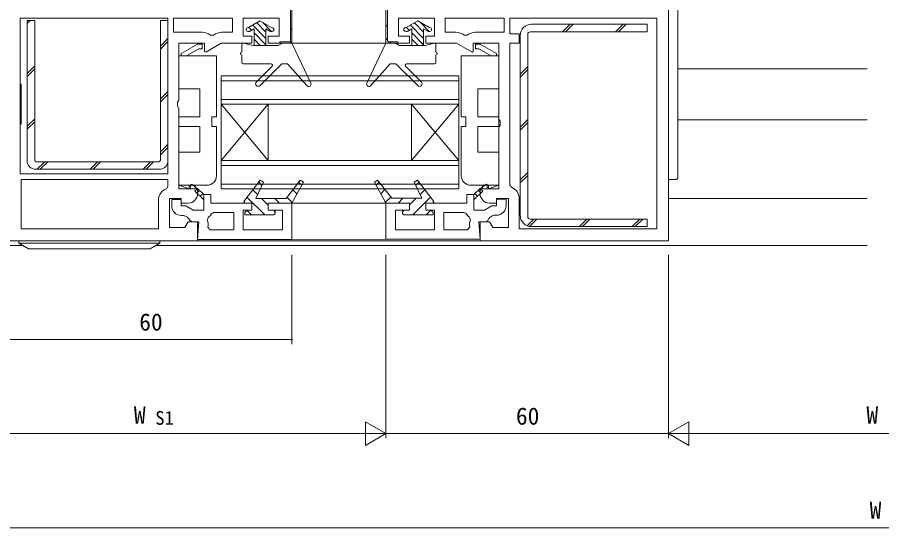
# Model space of a CAD drawing. Units: millimetres, scale not verified. Extents: x -594 to 539, y -420 to 386.
# Drawn here: x -120.3 to 63.3, y -252.4 to -143.9 of the extents above; entities that cross this region are included whole.
import ezdxf
from ezdxf.enums import TextEntityAlignment as Align

# ---------------------------------------------------------------- set-up
doc = ezdxf.new("R2010")
doc.units = ezdxf.units.MM
doc.header["$LTSCALE"] = 2
for name, color, linetype, lineweight in [('0-3_YKK_12', 2, 'Continuous', 9), ('0-4_YKK_D', 6, 'Continuous', 9), ('0-6_YKK_13', 4, 'Continuous', 9), ('0-7_YKK_11', 7, 'Continuous', 9)]:
    doc.layers.add(name, color=color, linetype=linetype, lineweight=lineweight)
doc.styles.add('ＭＳ ゴシック', font='')
doc.styles.get('ＭＳ ゴシック').set_extended_font_data('MS Gothic')

msp = doc.modelspace()

# ---------------------------------------------------------------- linework, layer by layer
at = {"layer": '0-3_YKK_12'}
for p, q in [((-62.47, -149.44), (-41.485, -149.426)), ((60.201, -154.941), (20.031, -154.941)), ((-76.969, -156.426), (-76.969, -162.426)), ((-26.516, -156.426), (-76.969, -156.426)), ((-26.516, -157.426), (-76.969, -157.426)), ((-26.516, -156.426), (-26.516, -162.426)), ((-76.969, -161.426), (-26.516, -161.426)), ((-76.969, -174.426), (-66.969, -162.426)), ((-76.969, -162.426), (-66.969, -174.426)), ((-76.969, -162.426), (-76.969, -174.426)), ((-76.969, -162.426), (-26.516, -162.426)), ((-66.969, -162.426), (-66.969, -174.426)), ((-26.516, -174.426), (-36.516, -162.426)), ((-26.516, -162.426), (-36.516, -174.426)), ((-36.516, -162.426), (-36.516, -174.426)), ((-26.516, -162.426), (-26.516, -174.426)), ((60.201, -165.741), (20.031, -165.741)), ((-76.969, -174.426), (-76.969, -180.426)), ((-26.516, -174.426), (-76.969, -174.426)), ((-26.516, -175.426), (-76.969, -175.426)), ((-26.516, -174.426), (-26.516, -180.426)), ((-76.969, -179.426), (-26.516, -179.426)), ((-76.969, -180.426), (-26.516, -180.426)), ((-62.137, -183.451), (-41.349, -183.46)), ((60.201, -182.441), (18.031, -182.441)), ((-142.542, -192.441), (-119.097, -192.441)), ((60.201, -192.441), (-90.95, -192.441)), ((-21.485, -191.441), (-82.469, -191.44)), ((-62.47, -191.151), (-41.486, -191.126))]:
    msp.add_line(p, q, dxfattribs=at)
at = {"layer": '0-4_YKK_D'}
for p, q in [((54.057, -192.441), (60.201, -192.441)), ((-61.97, -194.441), (-61.97, -213.441)), ((-41.969, -194.441), (-41.969, -233.441)), ((-41.969, -194.441), (-41.969, -233.441)), ((18.031, -194.441), (18.031, -233.441)), ((18.031, -194.441), (18.031, -233.441)), ((-121.97, -212.441), (-61.97, -212.441)), ((-41.969, -232.441), (-46.299, -229.941)), ((-46.299, -229.941), (-46.299, -234.941)), ((18.031, -232.441), (22.361, -229.941)), ((22.361, -234.941), (22.361, -229.941)), ((-136.969, -232.441), (-46.969, -232.441)), ((-41.969, -232.441), (-50.63, -232.441)), ((-41.969, -232.441), (-46.299, -234.941)), ((18.031, -232.441), (-41.969, -232.441)), ((18.031, -232.441), (22.361, -234.941)), ((18.031, -232.441), (26.691, -232.441)), ((23.031, -232.441), (103.031, -232.441)), ((261.031, -252.441), (-134.969, -252.441))]:
    msp.add_line(p, q, dxfattribs=at)
for start, end in [(0, 180), (180, 0)]:
    msp.add_arc((-61.97, -212.441), 0.106, start, end, dxfattribs=at)
at = {"layer": '0-6_YKK_13'}
for p, q in [((20.031, -177.941), (20.031, -141.941)), ((-118.169, -144.642), (-116.569, -144.642)), ((-118.169, -174.44), (-118.169, -144.642)), ((-117.532, -144.642), (-118.169, -145.279)), ((-116.569, -144.642), (-116.569, -174.34)), ((-89.869, -174.34), (-89.869, -144.642)), ((-89.869, -144.642), (-88.269, -144.642)), ((-88.269, -144.642), (-88.269, -174.44)), ((-68.719, -144.74), (-71.144, -146.14)), ((-68.719, -144.74), (-66.294, -146.14)), ((-35.219, -144.741), (-37.644, -146.141)), ((-35.219, -144.741), (-32.794, -146.141)), ((-71.144, -146.14), (-71.269, -146.14)), ((-71.119, -146.125), (-70.533, -146.711)), ((-69.969, -146.385), (-70.837, -146.886)), ((-70.265, -145.632), (-67.469, -148.428)), ((-69.969, -146.385), (-69.969, -149.94)), ((-69.411, -145.139), (-67.469, -147.081)), ((-68.114, -145.089), (-66.263, -146.94)), ((-67.469, -146.385), (-66.602, -146.886)), ((-67.469, -146.385), (-67.469, -149.94)), ((-66.169, -146.14), (-66.294, -146.14)), ((-37.769, -146.141), (-37.644, -146.141)), ((-37.619, -146.127), (-37.033, -146.712)), ((-36.469, -146.387), (-37.337, -146.888)), ((-36.765, -145.634), (-33.969, -148.429)), ((-36.469, -146.387), (-36.469, -149.941)), ((-35.911, -145.141), (-33.969, -147.082)), ((-34.614, -145.091), (-32.763, -146.941)), ((-33.969, -146.387), (-33.102, -146.888)), ((-33.969, -146.387), (-33.969, -149.941)), ((-32.794, -146.141), (-32.669, -146.141)), ((-4.463, -147.041), (-2.863, -145.441)), ((-3.826, -147.041), (-2.226, -145.441)), ((6.78, -147.041), (8.38, -145.441)), ((7.417, -147.041), (9.017, -145.441)), ((-88.269, -148.471), (-89.869, -150.071)), ((-71.037, -146.94), (-71.269, -146.94)), ((-69.969, -147.275), (-67.469, -149.775)), ((-69.969, -148.622), (-68.652, -149.94)), ((-66.169, -146.94), (-66.402, -146.94)), ((-37.769, -146.941), (-37.537, -146.941)), ((-36.469, -147.277), (-33.969, -149.777)), ((-36.469, -148.624), (-35.152, -149.941)), ((-32.902, -146.941), (-32.669, -146.941)), ((-13.469, -186.041), (-13.469, -147.841)), ((-11.869, -186.341), (-11.869, -147.541)), ((-88.269, -149.108), (-89.869, -150.708)), ((-72.569, -151.34), (-72.569, -149.74)), ((-70.269, -149.94), (-72.195, -149.449)), ((-64.835, -149.94), (-70.269, -149.94)), ((-63.969, -149.44), (-64.835, -149.94)), ((-61.969, -149.44), (-63.969, -149.44)), ((-61.969, -149.44), (-57.918, -157.924)), ((-41.969, -149.441), (-46.02, -157.926)), ((-41.969, -149.441), (-39.969, -149.441)), ((-39.969, -149.441), (-39.103, -149.941)), ((-39.103, -149.941), (-33.669, -149.941)), ((-33.669, -149.941), (-31.743, -149.451)), ((-31.369, -151.341), (-31.369, -149.741)), ((-85.969, -152.14), (-85.969, -159.14)), ((-85.969, -152.14), (-77.969, -152.14)), ((-85.469, -151.661), (-85.469, -152.14)), ((-77.969, -165.14), (-77.969, -152.14)), ((-72.569, -153.54), (-72.569, -151.94)), ((-31.369, -153.541), (-31.369, -151.941)), ((-17.969, -152.14), (-25.969, -152.14)), ((-25.969, -165.14), (-25.969, -152.14)), ((-18.469, -151.661), (-18.469, -152.14)), ((-17.969, -152.14), (-17.969, -159.14)), ((-66.349, -153.84), (-72.269, -153.84)), ((-68.708, -158.479), (-64.069, -153.84)), ((-62.869, -153.84), (-64.069, -153.84)), ((-62.869, -153.84), (-58.743, -158.472)), ((-41.069, -153.841), (-45.196, -158.474)), ((-41.069, -153.841), (-39.869, -153.841)), ((-35.23, -158.48), (-39.869, -153.841)), ((-37.589, -153.841), (-31.669, -153.841)), ((-116.569, -154.285), (-118.169, -155.885)), ((-116.569, -154.922), (-118.169, -156.522)), ((-66.137, -154.352), (-69.486, -157.701)), ((-37.802, -154.353), (-34.453, -157.702)), ((-13.469, -156.047), (-11.869, -154.447)), ((-13.469, -156.684), (-11.869, -155.084)), ((-119.669, -158.19), (-119.469, -158.19)), ((-119.469, -166.69), (-119.469, -158.19)), ((-88.269, -159.714), (-89.869, -161.314)), ((-85.969, -159.14), (-81.469, -159.14)), ((-81.469, -159.14), (-81.469, -165.14)), ((-17.969, -159.14), (-22.469, -159.14)), ((-22.469, -159.14), (-22.469, -165.14)), ((-88.269, -160.351), (-89.869, -161.951)), ((-85.969, -165.14), (-85.969, -167.14)), ((-81.469, -165.14), (-85.969, -165.14)), ((-78.969, -165.14), (-78.969, -167.14)), ((-77.969, -165.14), (-78.969, -165.14)), ((-25.969, -165.14), (-24.969, -165.14)), ((-24.969, -165.14), (-24.969, -167.14)), ((-22.469, -165.14), (-17.969, -165.14)), ((-17.969, -165.14), (-17.969, -167.14)), ((-119.669, -166.69), (-119.469, -166.69)), ((-116.569, -165.528), (-118.169, -167.128)), ((-116.569, -166.165), (-118.169, -167.765)), ((-13.469, -167.29), (-11.869, -165.69)), ((-13.469, -167.927), (-11.869, -166.327)), ((-85.969, -167.14), (-81.469, -167.14)), ((-81.469, -167.14), (-81.469, -172.64)), ((-81.469, -167.14), (-81.469, -172.64)), ((-78.969, -167.14), (-77.969, -167.14)), ((-77.969, -177.64), (-77.969, -167.14)), ((-24.969, -167.14), (-25.969, -167.14)), ((-25.969, -177.64), (-25.969, -167.14)), ((-17.969, -167.14), (-22.469, -167.14)), ((-22.469, -167.14), (-22.469, -172.64)), ((-22.469, -167.14), (-22.469, -172.64)), ((-88.269, -170.957), (-89.869, -172.557)), ((-88.269, -171.594), (-89.869, -173.194)), ((-81.469, -172.64), (-85.969, -172.64)), ((-85.969, -172.64), (-85.969, -179.64)), ((-22.469, -172.64), (-17.969, -172.64)), ((-17.969, -172.64), (-17.969, -179.64)), ((-90.069, -176.24), (-116.369, -176.24)), ((-116.269, -174.64), (-90.169, -174.64)), ((-114.438, -174.64), (-116.038, -176.24)), ((-113.801, -174.64), (-115.401, -176.24)), ((-103.195, -174.64), (-104.795, -176.24)), ((-102.558, -174.64), (-104.158, -176.24)), ((-91.952, -174.64), (-93.552, -176.24)), ((-91.315, -174.64), (-92.915, -176.24)), ((-13.469, -178.533), (-11.869, -176.933)), ((-13.469, -179.17), (-11.869, -177.57)), ((-85.969, -179.64), (-83.769, -180.44)), ((-79.969, -179.64), (-85.969, -179.64)), ((-83.769, -179.64), (-83.769, -180.44)), ((-82.469, -180.44), (-82.469, -179.64)), ((-23.969, -179.64), (-17.969, -179.64)), ((-21.469, -180.44), (-21.469, -179.64)), ((-17.969, -179.64), (-20.169, -180.44)), ((-20.169, -179.64), (-20.169, -180.44)), ((18.031, -178.441), (19.031, -178.441)), ((19.031, -178.441), (19.531, -178.441)), ((-83.769, -180.44), (-82.469, -180.44)), ((-20.169, -180.44), (-21.469, -180.44)), ((-11.962, -188.269), (-10.534, -186.841)), ((-11.465, -188.409), (-9.897, -186.841)), ((-11.369, -186.841), (13.531, -186.841)), ((-0.891, -188.441), (0.709, -186.841)), ((-0.254, -188.441), (1.346, -186.841)), ((10.352, -188.441), (11.952, -186.841)), ((10.989, -188.441), (12.589, -186.841)), ((-119.969, -191.44), (-104.969, -191.44)), ((-119.943, -191.94), (-119.969, -191.44)), ((-117.865, -193.14), (-119.943, -191.94)), ((-119.943, -191.94), (-89.996, -191.94)), ((-104.969, -191.44), (-89.969, -191.44)), ((-92.074, -193.14), (-89.996, -191.94)), ((-89.996, -191.94), (-89.969, -191.44)), ((-117.865, -193.14), (-92.074, -193.14))]:
    msp.add_line(p, q, dxfattribs=at)
for points in [[(19.031, -141.441), (18.031, -141.441), (18.031, -178.441)], [(-11.069, -145.441), (13.531, -145.441), (13.531, -147.041), (-11.369, -147.041)], [(-80.969, -149.64), (-81.969, -149.64), (-85.469, -151.661)], [(-84.299, -152.14), (-81.701, -150.64), (-80.969, -150.64), (-80.969, -149.64)], [(-22.969, -149.64), (-21.969, -149.64), (-18.469, -151.661)], [(-19.639, -152.14), (-22.237, -150.64), (-22.969, -150.64), (-22.969, -149.64)], [(13.531, -186.841), (13.531, -188.441), (-11.069, -188.441)]]:
    msp.add_lwpolyline(points, dxfattribs=at)
for centre, radius, start, end in [((-71.269, -146.54), 0.4, 90, 270), ((-66.169, -146.54), 0.4, 270, 90), ((-37.769, -146.541), 0.4, 90, 270), ((-32.669, -146.541), 0.4, 270, 90), ((-11.069, -147.841), 2.4, 90, 179.99998), ((-71.037, -146.54), 0.4, 270, 300), ((-66.402, -146.54), 0.4, 239.99998, 270), ((-37.537, -146.541), 0.4, 270, 299.99998), ((-32.902, -146.541), 0.4, 239.99998, 270), ((-11.369, -147.541), 0.5, 90, 179.99998), ((-72.269, -149.74), 0.3, 75.70561, 180), ((-31.669, -149.741), 0.3, 0, 104.29437), ((-72.569, -151.64), 0.3, 90, 270), ((-31.369, -151.641), 0.3, 270, 90), ((-72.269, -153.54), 0.3, 180, 270), ((-66.349, -154.14), 0.3, 315, 90), ((-37.589, -154.141), 0.3, 90, 224.99998), ((-31.669, -153.541), 0.3, 270, 0), ((-69.097, -158.09), 0.55, 135, 314.99998), ((-34.841, -158.091), 0.55, 225, 45), ((-58.369, -158.14), 0.5, 221.69427, 25.52351), ((-45.569, -158.141), 0.5, 154.47647, 318.30571), ((-116.269, -174.34), 0.3, 180, 270), ((-90.169, -174.34), 0.3, 270, 0), ((-116.369, -174.44), 1.8, 180, 270), ((-90.069, -174.44), 1.8, 270, 0), ((-79.969, -177.64), 2, 270, 0), ((-23.969, -177.64), 2, 180, 270), ((19.531, -177.941), 0.5, 270, 0), ((-11.069, -186.041), 2.4, 179.99998, 270), ((-11.369, -186.341), 0.5, 179.99998, 270)]:
    msp.add_arc(centre, radius, start, end, dxfattribs=at)
at = {"layer": '0-7_YKK_11'}
for p, q in [((-41.669, -148.941), (-41.669, -141.741)), ((-88.269, -177.24), (-88.269, -144.14)), ((-74.569, -144.14), (-87.069, -144.14)), ((-29.369, -144.141), (-16.869, -144.141)), ((15.531, -188.941), (15.531, -144.141)), ((-62.269, -146.287), (-61.969, -146.587)), ((-41.669, -145.883), (-41.969, -145.583)), ((-79.215, -147.757), (-78.589, -147.757)), ((-41.669, -148.712), (-41.969, -148.412)), ((-24.723, -147.759), (-25.349, -147.759)), ((-62.469, -149.44), (-64.469, -149.44)), ((-62.316, -149.069), (-62.104, -149.281)), ((-41.469, -149.441), (-39.469, -149.441)), ((-40.94, -149.441), (-41.24, -149.141)), ((-88.269, -178.44), (-119.469, -178.44)), ((-68.994, -179.012), (-68.318, -179.688)), ((-60.505, -179.015), (-59.861, -179.659)), ((-43.433, -178.99), (-44.078, -179.635)), ((-34.945, -178.987), (-35.621, -179.663)), ((-82.153, -181.299), (-81.587, -180.733)), ((-81.445, -182.006), (-80.88, -181.44)), ((-70.217, -180.617), (-69.216, -181.618)), ((-61.745, -180.603), (-60.872, -181.477)), ((-42.193, -180.579), (-43.067, -181.452)), ((-33.722, -180.593), (-34.723, -181.593)), ((-22.493, -181.981), (-23.059, -181.416)), ((-21.786, -181.274), (-22.352, -180.709)), ((-80.738, -182.713), (-80.669, -182.644)), ((-71.439, -182.223), (-67.712, -185.951)), ((-68.383, -182.451), (-66.969, -183.865)), ((-65.555, -182.451), (-64.555, -183.451)), ((-62.986, -182.192), (-61.882, -183.295)), ((-40.953, -182.167), (-42.056, -183.27)), ((-38.384, -182.426), (-39.384, -183.426)), ((-35.555, -182.426), (-36.969, -183.84)), ((-32.499, -182.198), (-36.227, -185.926)), ((-23.2, -182.688), (-23.269, -182.619)), ((-71.536, -184.955), (-70.54, -185.951)), ((-70.669, -184.951), (-71.469, -184.951)), ((-65.874, -184.96), (-65.478, -185.356)), ((-38.065, -184.935), (-38.46, -185.331)), ((-32.403, -184.931), (-33.399, -185.926)), ((-33.269, -184.926), (-32.469, -184.926)), ((-79.719, -186.487), (-79.897, -187.071)), ((-24.219, -186.463), (-24.042, -187.046)), ((-79.806, -188.534), (-79.32, -189.151)), ((-24.133, -188.51), (-24.619, -189.126)), ((-79.32, -189.151), (-74.269, -189.151)), ((-24.619, -189.126), (-29.669, -189.126))]:
    msp.add_line(p, q, dxfattribs=at)
for points in [[(18.031, -191.441), (18.031, -130.441)], [(-41.669, -148.941), (-41.669, -141.741), (15.831, -141.741), (15.831, -138.941), (15.531, -138.941), (15.531, -140.941)], [(-62.469, -149.44), (-64.469, -149.44), (-64.469, -149.14), (-62.269, -149.14), (-62.269, -141.74), (-151.669, -141.74), (-151.669, -150.64), (-149.469, -150.64), (-149.469, -150.94), (-151.469, -150.94)], [(-61.969, -141.44), (-61.969, -149.44), (-66.969, -149.44), (-66.969, -147.94), (-64.669, -147.94), (-64.669, -144.14), (-72.269, -144.14), (-72.269, -147.94), (-70.469, -147.94), (-70.469, -149.44), (-76.969, -149.44), (-80.242, -151.33), (-80.469, -151.199), (-80.469, -149.44), (-85.969, -149.44), (-85.969, -161.574), (-86.219, -162.007), (-86.219, -162.873), (-85.969, -163.306), (-85.969, -180.44), (-83.469, -180.44), (-83.469, -179.535), (-83.224, -179.419), (-81.969, -180.44), (-81.969, -181.44)], [(-41.969, -141.441), (-41.969, -149.441), (-36.969, -149.441), (-36.969, -147.941), (-39.269, -147.941), (-39.269, -144.141), (-31.669, -144.141), (-31.669, -147.941), (-33.469, -147.941), (-33.469, -149.441), (-26.969, -149.441), (-23.669, -151.347), (-23.469, -151.231), (-23.469, -149.441), (-17.969, -149.441), (-17.969, -165.575), (-17.719, -166.008), (-17.719, -166.874), (-17.969, -167.307), (-17.969, -180.441), (-20.469, -180.441), (-20.469, -179.515), (-20.698, -179.406), (-21.969, -180.441), (-21.969, -181.441)], [(-74.569, -144.14), (-87.069, -144.14), (-87.069, -147.14), (-80.969, -147.14)], [(-76.835, -147.14), (-74.569, -147.14), (-74.569, -144.14)], [(-29.369, -144.141), (-16.869, -144.141), (-16.869, -147.141), (-22.969, -147.141)], [(-27.103, -147.141), (-29.369, -147.141), (-29.369, -144.141)], [(15.531, -188.941), (15.531, -144.141), (-15.669, -144.141), (-15.669, -147.441), (-13.669, -147.441), (-13.669, -149.441), (-15.669, -149.441), (-15.669, -179.613), (-15.336, -180.084)], [(-39.469, -149.441), (-39.469, -149.141), (-41.469, -149.141), (-41.669, -148.941)], [(-88.269, -178.44), (-119.469, -178.44), (-119.469, -188.94), (-90.269, -188.94), (-90.269, -182.748)], [(-88.603, -180.391), (-88.269, -179.919), (-88.269, -178.44)], [(-66.769, -183.451), (-61.969, -183.451), (-59.505, -179.018), (-60.165, -178.58), (-63.188, -182.451), (-69.604, -182.451), (-67.992, -178.988), (-68.676, -178.594), (-72.123, -183.121), (-71.951, -183.451), (-70.669, -183.451)], [(-37.169, -183.426), (-41.969, -183.426), (-44.434, -178.993), (-43.773, -178.556), (-40.75, -182.426), (-34.335, -182.426), (-35.947, -178.964), (-35.262, -178.57), (-31.815, -183.096), (-31.987, -183.426), (-33.269, -183.426)], [(-82.015, -191.151), (-61.969, -191.151), (-61.969, -183.451), (-66.969, -183.451), (-66.969, -184.951), (-63.969, -184.951), (-63.969, -189.151), (-72.269, -189.151), (-72.269, -184.951), (-70.469, -184.951), (-70.469, -183.451), (-79.169, -183.451), (-79.169, -181.651), (-80.669, -181.651), (-80.669, -184.951), (-82.91, -184.951), (-84.469, -184.051), (-85.469, -184.051), (-85.469, -182.651), (-87.469, -182.651), (-87.469, -184.051)], [(-80.669, -182.782), (-82.552, -180.899), (-81.986, -180.334), (-80.669, -181.651)], [(-21.924, -191.126), (-41.969, -191.126), (-41.969, -183.426), (-36.969, -183.426), (-36.969, -184.926), (-39.969, -184.926), (-39.969, -189.126), (-31.669, -189.126), (-31.669, -184.926), (-33.469, -184.926), (-33.469, -183.426), (-24.769, -183.426), (-24.769, -181.626), (-23.269, -181.626), (-23.269, -184.926), (-21.028, -184.926), (-19.469, -184.026), (-18.469, -184.026), (-18.469, -182.626), (-16.469, -182.626), (-16.469, -184.026)], [(-23.269, -182.758), (-21.386, -180.875), (-21.952, -180.309), (-23.269, -181.626)], [(-83.969, -183.44), (-85.469, -183.44), (-85.469, -182.44), (-87.969, -182.44), (-87.969, -188.64), (-84.662, -188.64), (-83.969, -187.44), (-81.969, -187.44), (-81.969, -191.44), (-121.969, -191.44)], [(-19.969, -183.441), (-18.469, -183.441), (-18.469, -182.441), (-15.969, -182.441), (-15.969, -188.641), (-19.276, -188.641), (-19.969, -187.441), (-21.969, -187.441), (-21.969, -191.441), (18.031, -191.441)], [(-13.669, -182.441), (-13.669, -188.941), (15.531, -188.941)], [(-71.469, -184.951), (-71.969, -185.451), (-71.969, -185.951), (-65.769, -185.951), (-65.469, -185.651)], [(-65.469, -185.651), (-65.469, -184.951), (-66.769, -184.951)], [(-38.469, -185.626), (-38.469, -184.926), (-37.169, -184.926)], [(-32.469, -184.926), (-31.969, -185.426), (-31.969, -185.926), (-38.169, -185.926), (-38.469, -185.626)], [(-85.469, -186.051), (-84.991, -186.051), (-84.947, -186.056)], [(-83.578, -187.162), (-83.124, -187.451), (-81.691, -187.451), (-82.015, -191.151)], [(-79.32, -189.151), (-74.269, -189.151), (-74.269, -185.451), (-78.571, -185.451), (-79.004, -185.701)], [(-24.619, -189.126), (-29.669, -189.126), (-29.669, -185.426), (-25.367, -185.426), (-24.934, -185.676)], [(-20.361, -187.137), (-20.814, -187.426), (-22.247, -187.426), (-21.924, -191.126)], [(-18.469, -186.026), (-18.947, -186.026), (-18.992, -186.031)]]:
    msp.add_lwpolyline(points, dxfattribs=at)
msp.add_lwpolyline([(-88.269, -177.24), (-88.269, -144.14), (-119.669, -144.14), (-119.669, -177.24)], close=True, dxfattribs=at)
for centre, radius, start, end in [((-80.969, -149.94), 2.8, 51.2179, 89.99998), ((-76.835, -149.94), 2.8, 89.99998, 128.78207), ((-27.103, -149.941), 2.8, 51.21791, 90), ((-22.969, -149.941), 2.8, 90, 128.78209), ((-87.769, -182.748), 2.5, 109.47121, 179.99997), ((-83.969, -181.44), 2, 270, 359.99998), ((-19.969, -181.441), 2, 180, 269.99998), ((-16.169, -182.441), 2.5, 0, 70.52876), ((-85.469, -184.051), 2, 180, 270), ((-18.469, -184.026), 2, 270, 359.99998), ((-85.391, -188.006), 2, 24.96335, 77.17526), ((-82.237, -187.951), 2.5, 346.50662, 20.61668), ((-81.169, -184.451), 2.5, 305.45689, 330), ((-22.769, -184.426), 2.5, 209.99998, 234.54309), ((-21.702, -187.926), 2.5, 159.3833, 193.49336), ((-18.548, -187.981), 2, 102.82472, 155.03664)]:
    msp.add_arc(centre, radius, start, end, dxfattribs=at)

# ---------------------------------------------------------------- texts
at = {"layer": '0-4_YKK_D', "color": 4, "style": 'ＭＳ ゴシック'}
for s, height, p in [('60', 3.666, (-94.37, -211.641)), ('W', 3.666, (-95.504, -231.441)), ('S1', 2.933, (-90.966, -231.441)), ('60', 3.666, (-14.369, -231.641)), ('W', 3.666, (60.078, -231.441)), ('W', 3.666, (60.762, -251.641))]:
    msp.add_text(s, height=height, dxfattribs=at).set_placement(p, align=Align.BOTTOM_LEFT)

doc.saveas('drawing.dxf')
